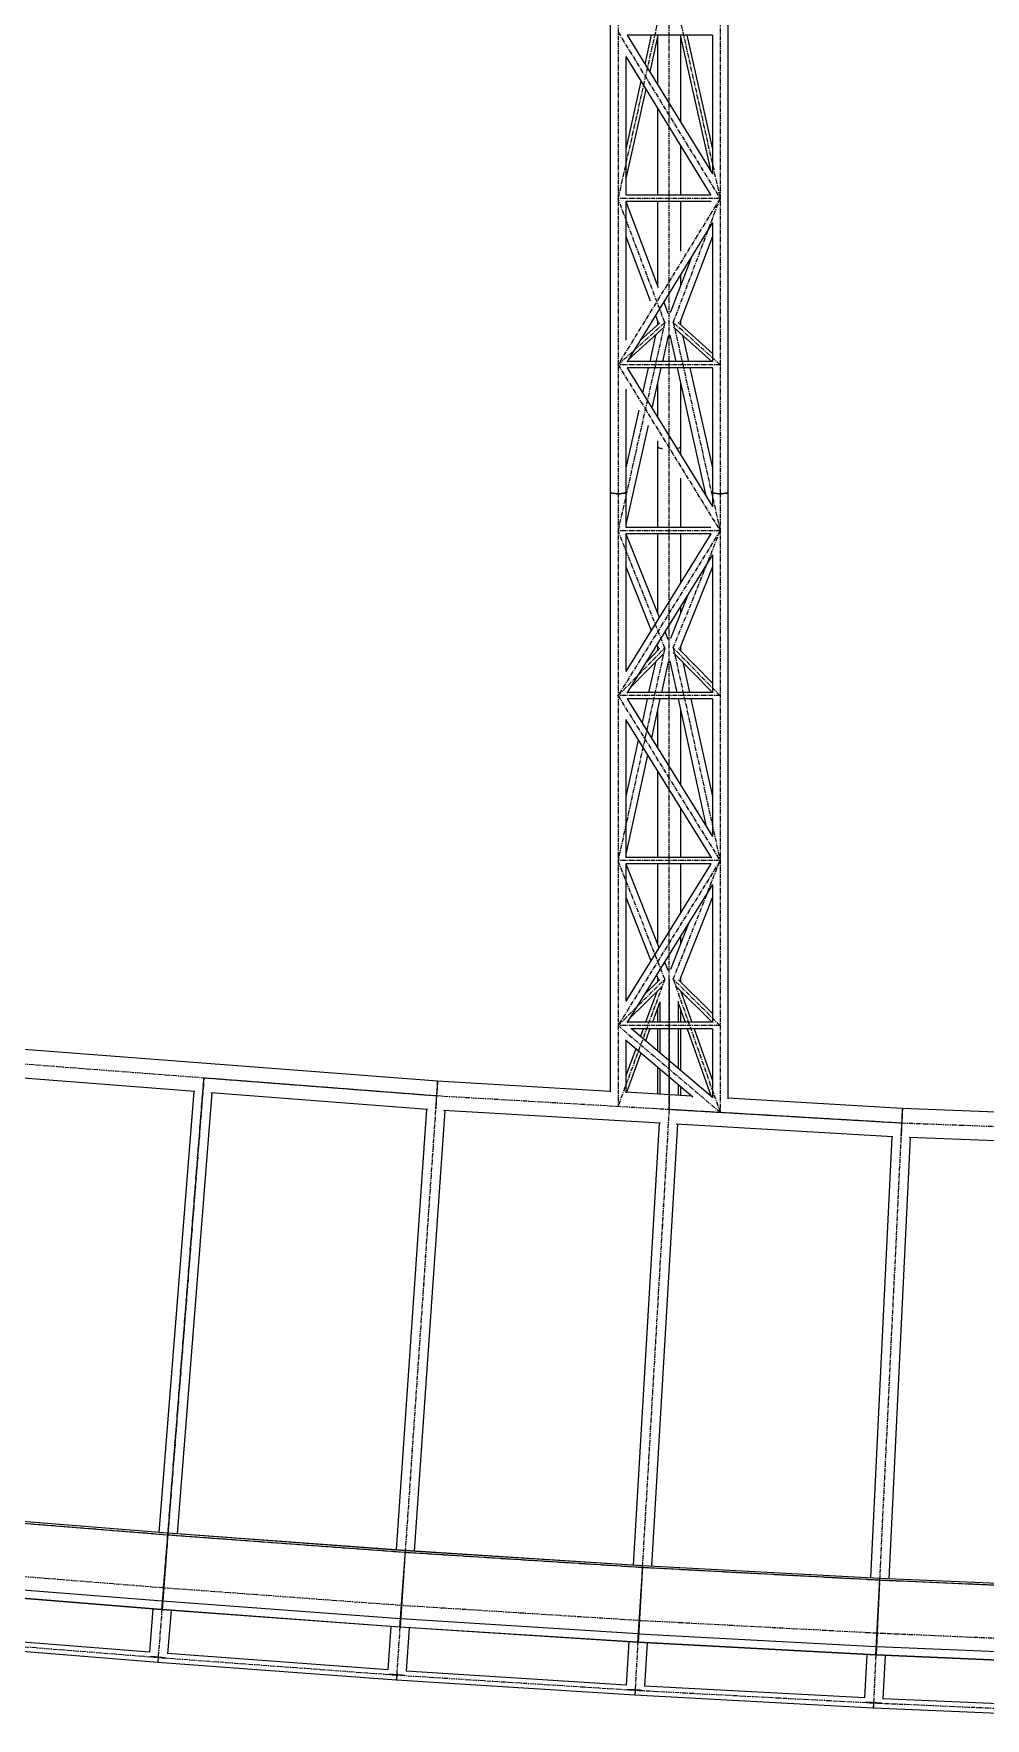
# Model space of a CAD drawing. Header units: millimetres. Extents: x 5143 to 30813, y 232 to 21408.
# Drawn here: x 14055 to 15732, y 262 to 3234 of the extents above; entities that cross this region are included whole.
import ezdxf

# ---------------------------------------------------------------- set-up
doc = ezdxf.new("R2010")
doc.units = ezdxf.units.MM
doc.header["$LTSCALE"] = 0.25
doc.linetypes.add('CENTER', pattern=[50.8, 31.75, -6.35, 6.35, -6.35])
doc.linetypes.add('XKITLINE00', pattern=[0])

msp = doc.modelspace()

# ---------------------------------------------------------------- linework, layer by layer
at = {"color": 8, "linetype": 'CENTER'}
for p, q in [((15175, 2505.2), (15175, 3666.9)), ((15085, 3598.6), (15085, 2425.1)), ((15265, 3598.6), (15265, 2425.1)), ((15167.5, 3311.2), (15085, 2943.3)), ((15182.5, 3311.2), (15265, 2943.3)), ((15085, 3236.7), (15265, 2943.3)), ((15265, 2943.3), (15085, 2650)), ((15265, 2943.3), (15085, 2943.3)), ((15167.5, 2724.4), (15085, 2943.3)), ((15182.5, 2724.4), (15265, 2943.3)), ((15167.5, 2724.4), (15085, 2357.1)), ((15085, 2650), (15167.5, 2724.4)), ((15182.5, 2724.4), (15265, 2357.1)), ((15265, 2650), (15182.5, 2724.4)), ((15085, 2650), (15265, 2357.1)), ((15265, 2650), (15085, 2650)), ((15175, 1336.6), (15175, 2505.2)), ((15085, 2425.1), (15085, 1341.9)), ((15265, 2425.1), (15265, 1331.4)), ((15265, 2357.1), (15085, 2066.2)), ((15265, 2357.1), (15085, 2357.1)), ((15167.5, 2150.3), (15085, 2357.1)), ((15182.5, 2150.3), (15265, 2357.1)), ((15167.5, 2150.3), (15085, 1775.2)), ((15085, 2066.2), (15167.5, 2150.3)), ((15182.5, 2150.3), (15265, 1775.2)), ((15265, 2066.2), (15182.5, 2150.3)), ((15085, 2066.2), (15265, 1775.2)), ((15265, 2066.2), (15085, 2066.2)), ((15167.5, 1566), (15085, 1775.2)), ((15265, 1775.2), (15085, 1484.3)), ((15265, 1775.2), (15085, 1775.2)), ((15182.5, 1566), (15265, 1775.2)), ((15167.5, 1566), (15085, 1341.9)), ((15085, 1484.3), (15167.5, 1566)), ((15175, 1566), (15175, 1336.6)), ((15182.5, 1566), (15265, 1331.4)), ((15265, 1484.3), (15182.5, 1566)), ((15085, 1484.3), (15265, 1331.4)), ((15265, 1484.3), (15085, 1484.3)), ((13945, 1423.8), (14765, 1360.6)), ((13945, 1423.8), (14765, 1360.6)), ((13945, 1423.8), (14355, 1392.2)), ((14355, 1392.2), (14274.2, 369.1)), ((14283.9, 492.2), (14355, 1392.2)), ((14355, 1392.2), (14765, 1360.6)), ((14765, 1360.6), (14694.7, 338)), ((14765, 1360.6), (14703.2, 461.2)), ((14765, 1360.6), (15585, 1312.6)), ((14765, 1360.6), (15585, 1312.6)), ((14765, 1360.6), (15175, 1336.6)), ((15175, 1336.6), (15115, 311.3)), ((15175, 1336.6), (15122.2, 434.6)), ((15175, 1336.6), (15585, 1312.6)), ((15585, 1312.6), (15535.5, 288.8)), ((15585, 1312.6), (15541.5, 412.2)), ((15585, 1312.6), (15995, 1297)), ((15585, 1312.6), (16405, 1281.4)), ((15585, 1312.6), (16405, 1281.4)), ((14290.9, 585.5), (13879.3, 618.5)), ((14709.6, 554.6), (14290.9, 585.5)), ((15127.7, 528), (14709.6, 554.6)), ((14283.9, 492.2), (13871.7, 525.2)), ((15546, 505.7), (15127.7, 528)), ((15964.1, 487.6), (15546, 505.7)), ((14703.2, 461.2), (14283.9, 492.2)), ((15122.2, 434.6), (14703.2, 461.2)), ((15541.5, 412.2), (15122.2, 434.6)), ((14274.2, 369.1), (13861.7, 402.1)), ((15960.6, 394.1), (15541.5, 412.2)), ((14694.7, 338), (14274.2, 369.1)), ((15115, 311.3), (14694.7, 338)), ((15535.5, 288.8), (15115, 311.3)), ((15955.9, 270.6), (15535.5, 288.8))]:
    msp.add_line(p, q, dxfattribs=at)
at = {"color": 8, "linetype": 'XKITLINE00'}
for p, q in [((15071.3, 3598.6), (15071.3, 2425.1)), ((15278.6, 3598.6), (15278.6, 2425.1)), ((15251.5, 3231), (15100.9, 3231)), ((15101.3, 3231), (15251.3, 2986.4)), ((15143.7, 3231), (15132.3, 3180.4)), ((15155.4, 3231), (15140.9, 3166.5)), ((15154.7, 3228.1), (15154.7, 3143.9)), ((15194.7, 3231), (15248.5, 2991)), ((15195.3, 3228.3), (15195.3, 3077.8)), ((15206.3, 3231), (15251.3, 3030)), ((15251.3, 3231), (15251.3, 2986.3)), ((15098.6, 3193.7), (15098.6, 2948.9)), ((15098.6, 3193.7), (15248.9, 2948.8)), ((15125.5, 3149.9), (15098.6, 3030.3)), ((15134, 3136), (15098.6, 2978.2)), ((15154.7, 3102.3), (15154.7, 2949)), ((15195.3, 3036.1), (15195.3, 2949)), ((15248.7, 2949), (15098.6, 2949)), ((15249, 2937.6), (15098.5, 2937.6)), ((15098.6, 2937.6), (15098.6, 2693)), ((15098.8, 2937.6), (15155.9, 2786.3)), ((15154.7, 2937.6), (15154.7, 2789.4)), ((15195.3, 2937.6), (15195.3, 2850.5)), ((15251.6, 2900.7), (15100.6, 2654.6)), ((15251.3, 2900.3), (15251.3, 2655.4)), ((15098.6, 2876.1), (15141.4, 2762.7)), ((15251.3, 2876.1), (15194.1, 2724.2)), ((15214.3, 2839.9), (15177.2, 2741.5)), ((15195.3, 2808.9), (15195.3, 2789.5)), ((15151.1, 2736.9), (15155.7, 2724.7)), ((15165.6, 2760.5), (15173, 2740.7)), ((15167.2, 2716.6), (15103.1, 2658.7)), ((15158.7, 2724.1), (15124.1, 2692.9)), ((15154.7, 2727.4), (15154.7, 2720.5)), ((15250.2, 2655.7), (15183.1, 2716.3)), ((15251.3, 2669.9), (15191.2, 2724.2)), ((15195.3, 2727.4), (15195.3, 2720.6)), ((15151.3, 2702.2), (15140.8, 2655.7)), ((15173.5, 2701.1), (15163.3, 2655.7)), ((15176.3, 2702.1), (15186.7, 2655.7)), ((15198.7, 2702.1), (15209.2, 2655.7)), ((15251.3, 2655.7), (15101.3, 2655.7)), ((15251.5, 2644.3), (15100.9, 2644.3)), ((15101.3, 2644.3), (15251.3, 2400.1)), ((15138.3, 2644.3), (15128.4, 2600.2)), ((15160.7, 2644.3), (15144.8, 2573.4)), ((15154.7, 2617.5), (15154.7, 2557.3)), ((15189.3, 2644.3), (15240, 2418.6)), ((15195.3, 2617.5), (15195.3, 2505.2)), ((15211.7, 2644.3), (15251.3, 2467.8)), ((15251.3, 2644.3), (15251.3, 2425.1)), ((15098.6, 2607), (15098.6, 2425.1)), ((15121.5, 2569.7), (15098.6, 2467.9)), ((15138, 2543), (15098.6, 2367.9)), ((15154.7, 2515.8), (15154.7, 2505.2)), ((15154.7, 2505.2), (15155, 2504.4)), ((15154.7, 2505.2), (15154.7, 2362.8)), ((15154.7, 2505.2), (15155, 2504.4)), ((15155.9, 2503.6), (15155, 2504.4)), ((15155.9, 2503.7), (15155, 2504.4)), ((15157.4, 2503), (15155.9, 2503.7)), ((15157.4, 2502.9), (15155.9, 2503.6)), ((15159.4, 2502.4), (15157.4, 2503)), ((15159.4, 2502.2), (15157.4, 2502.9)), ((15161.9, 2501.9), (15159.4, 2502.4)), ((15161.9, 2501.6), (15159.4, 2502.2)), ((15163.4, 2501.7), (15161.9, 2501.9)), ((15163.5, 2501.4), (15161.9, 2501.6)), ((15190.5, 2502.4), (15188.7, 2502)), ((15190.5, 2502.2), (15188.8, 2501.8)), ((15192.6, 2503), (15190.5, 2502.4)), ((15192.6, 2502.9), (15190.5, 2502.2)), ((15194.1, 2503.7), (15192.6, 2503)), ((15194.1, 2503.6), (15192.6, 2502.9)), ((15195, 2504.4), (15194.1, 2503.6)), ((15195, 2504.4), (15194.1, 2503.7)), ((15195.3, 2505.2), (15195, 2504.4)), ((15195.3, 2505.2), (15195, 2504.4)), ((15195.3, 2505.2), (15195.3, 2491.3)), ((15195.3, 2449.7), (15195.3, 2362.8)), ((15071.3, 2425.1), (15071.3, 1367.2)), ((15071.3, 2425.1), (15071.7, 2424.3)), ((15071.4, 2425), (15071.7, 2424.4)), ((15072.7, 2423.8), (15071.7, 2424.4)), ((15072.7, 2423.6), (15071.7, 2424.3)), ((15074.3, 2423.3), (15072.7, 2423.8)), ((15074.3, 2423), (15072.7, 2423.6)), ((15076.5, 2422.8), (15074.3, 2423.3)), ((15076.5, 2422.5), (15074.3, 2423)), ((15074.8, 2423.1), (15074.4, 2423.3)), ((15076.9, 2422.6), (15074.8, 2423.1)), ((15079.1, 2422.5), (15076.5, 2422.8)), ((15079.1, 2422.1), (15076.5, 2422.5)), ((15079.3, 2422.2), (15076.9, 2422.6)), ((15082, 2422.2), (15079.1, 2422.5)), ((15082, 2421.8), (15079.1, 2422.1)), ((15082.1, 2422), (15079.3, 2422.2)), ((15085, 2422.2), (15082, 2422.2)), ((15085, 2421.7), (15082, 2421.8)), ((15085, 2421.9), (15082.1, 2422)), ((15088, 2422.2), (15085, 2422.2)), ((15087.9, 2422), (15085, 2421.9)), ((15088, 2421.8), (15085, 2421.7)), ((15090.7, 2422.2), (15087.9, 2422)), ((15090.9, 2422.5), (15088, 2422.2)), ((15090.9, 2422.1), (15088, 2421.8)), ((15093.1, 2422.6), (15090.7, 2422.2)), ((15093.5, 2422.8), (15090.9, 2422.5)), ((15093.5, 2422.5), (15090.9, 2422.1)), ((15095.2, 2423.1), (15093.1, 2422.6)), ((15095.7, 2423.3), (15093.5, 2422.8)), ((15095.7, 2423), (15093.5, 2422.5)), ((15095.6, 2423.3), (15095.2, 2423.1)), ((15097.3, 2423.8), (15095.7, 2423.3)), ((15097.3, 2423.6), (15095.7, 2423)), ((15098.3, 2424.4), (15097.3, 2423.8)), ((15098.3, 2424.3), (15097.3, 2423.6)), ((15098.6, 2425.1), (15098.3, 2424.3)), ((15098.6, 2425), (15098.3, 2424.4)), ((15098.6, 2425.1), (15098.6, 2362.6)), ((15251.3, 2425.1), (15251.3, 2399.5)), ((15251.3, 2425.1), (15251.7, 2424.3)), ((15251.3, 2425.1), (15251.7, 2424.4)), ((15252.7, 2423.8), (15251.7, 2424.4)), ((15252.7, 2423.6), (15251.7, 2424.3)), ((15254.3, 2423.3), (15252.7, 2423.8)), ((15254.3, 2423), (15252.7, 2423.6)), ((15254.8, 2423.1), (15254.3, 2423.3)), ((15256.5, 2422.8), (15254.3, 2423.3)), ((15256.5, 2422.5), (15254.3, 2423)), ((15256.9, 2422.6), (15254.8, 2423.1)), ((15259.1, 2422.5), (15256.5, 2422.8)), ((15259.1, 2422.1), (15256.5, 2422.5)), ((15259.3, 2422.2), (15256.9, 2422.6)), ((15262, 2422.2), (15259.1, 2422.5)), ((15262, 2421.8), (15259.1, 2422.1)), ((15262.1, 2422), (15259.3, 2422.2)), ((15265, 2422.2), (15262, 2422.2)), ((15265, 2421.7), (15262, 2421.8)), ((15265, 2421.9), (15262.1, 2422)), ((15268, 2422.2), (15265, 2422.2)), ((15267.9, 2422), (15265, 2421.9)), ((15268, 2421.8), (15265, 2421.7)), ((15270.7, 2422.2), (15267.9, 2422)), ((15270.9, 2422.5), (15268, 2422.2)), ((15270.9, 2422.1), (15268, 2421.8)), ((15273.1, 2422.6), (15270.7, 2422.2)), ((15273.5, 2422.8), (15270.9, 2422.5)), ((15273.5, 2422.5), (15270.9, 2422.1)), ((15275.2, 2423.1), (15273.1, 2422.6)), ((15275.7, 2423.3), (15273.5, 2422.8)), ((15275.7, 2423), (15273.5, 2422.5)), ((15275.7, 2423.3), (15275.2, 2423.1)), ((15277.3, 2423.8), (15275.7, 2423.3)), ((15277.3, 2423.6), (15275.7, 2423)), ((15278.3, 2424.4), (15277.3, 2423.8)), ((15278.3, 2424.3), (15277.3, 2423.6)), ((15278.6, 2425.1), (15278.3, 2424.3)), ((15278.6, 2425.1), (15278.3, 2424.4)), ((15278.6, 2425.1), (15278.6, 1355.2)), ((15249.1, 2351.4), (15098.5, 2351.4)), ((15248.7, 2362.8), (15098.6, 2362.8)), ((15098.6, 2351.4), (15098.6, 2108.9)), ((15248.6, 2351.4), (15098.6, 2109)), ((15099, 2351.4), (15157.7, 2204.4)), ((15154.7, 2351.4), (15154.7, 2211.9)), ((15195.3, 2351.4), (15195.3, 2265.2)), ((15098.6, 2293.4), (15143.4, 2181.3)), ((15251.6, 2314.7), (15100.6, 2070.6)), ((15251.3, 2293.4), (15194.1, 2149.9)), ((15251.3, 2314.3), (15251.3, 2071.6)), ((15208.5, 2245.1), (15177.3, 2166.8)), ((15195.3, 2223.7), (15195.3, 2212)), ((15167.8, 2179.2), (15173, 2166.1)), ((15166.1, 2140.9), (15106.2, 2079.7)), ((15159, 2149.8), (15133.3, 2123.6)), ((15153.4, 2156.1), (15155.7, 2150.3)), ((15154.7, 2152.9), (15154.7, 2145.4)), ((15155.4, 2146.5), (15155.3, 2146)), ((15182.4, 2142.3), (15251.3, 2072)), ((15191.5, 2149.2), (15251.3, 2088.2)), ((15194.6, 2146), (15194.7, 2145.9)), ((15195.3, 2152.9), (15195.3, 2145.3)), ((15150.8, 2125.3), (15139, 2071.9)), ((15173.4, 2126.1), (15161.4, 2071.9)), ((15176.4, 2127.1), (15188.6, 2071.9)), ((15199.2, 2125.2), (15210.9, 2071.9)), ((15251.5, 2060.5), (15100.9, 2060.5)), ((15251.3, 2071.9), (15101.3, 2071.9)), ((15101.3, 2060.5), (15251.3, 1818)), ((15136.5, 2060.5), (15127.3, 2018.5)), ((15158.9, 2060.5), (15143.8, 1991.8)), ((15191.1, 2060.5), (15240.6, 1835.4)), ((15213.5, 2060.5), (15251.3, 1888.2)), ((15251.3, 2060.5), (15251.3, 1817.8)), ((15098.3, 2023.9), (15249.6, 1779.4)), ((15098.6, 2023.4), (15098.6, 1780.7)), ((15154.7, 2041.2), (15154.7, 1974.2)), ((15195.3, 2041.2), (15195.3, 1908.6)), ((15120.6, 1987.9), (15098.6, 1888.3)), ((15137.1, 1961.2), (15098.6, 1786.3)), ((15154.7, 1932.8), (15154.7, 1780.9)), ((15195.3, 1867.2), (15195.3, 1780.9)), ((15249.1, 1769.5), (15098.5, 1769.5)), ((15248.7, 1780.9), (15098.6, 1780.9)), ((15098.6, 1769.5), (15098.6, 1527)), ((15248.6, 1769.5), (15098.6, 1527)), ((15099, 1769.5), (15157.2, 1621.8)), ((15154.7, 1769.5), (15154.7, 1628.2)), ((15195.3, 1769.5), (15195.3, 1683.3)), ((15251.6, 1732.8), (15100.6, 1488.8)), ((15251.3, 1732.4), (15251.3, 1489.7)), ((15098.6, 1710.8), (15142.9, 1598.6)), ((15251.3, 1710.7), (15194.1, 1565.6)), ((15210, 1665.6), (15177.4, 1582.9)), ((15195.3, 1641.8), (15195.3, 1628.3)), ((15167.2, 1596.4), (15172.8, 1582.2)), ((15162.7, 1553.2), (15105.4, 1496.5)), ((15159, 1565.5), (15130.8, 1537.6)), ((15152.9, 1573.2), (15155.7, 1566)), ((15154.7, 1568.6), (15154.7, 1561.2)), ((15251.2, 1490), (15186.3, 1554.3)), ((15251.3, 1505.7), (15191.5, 1565)), ((15195.3, 1568.6), (15195.3, 1561.2)), ((15153.4, 1544), (15133.5, 1490)), ((15158.9, 1526.1), (15145.5, 1490)), ((15158.9, 1526.2), (15158.9, 1490)), ((15191.1, 1527.2), (15191.1, 1490)), ((15191.1, 1524.3), (15203.2, 1490)), ((15196, 1544.6), (15215.3, 1490)), ((15251.3, 1490), (15101.3, 1490)), ((15154.7, 1514.8), (15154.7, 1490)), ((15195.3, 1512.4), (15195.3, 1490)), ((15216.8, 1358), (15098.3, 1458.6)), ((15098.6, 1458.3), (15098.6, 1365.7)), ((15251.5, 1478.6), (15107.6, 1478.6)), ((15251.3, 1357.3), (15108.6, 1478.6)), ((15129.3, 1478.6), (15124.4, 1465.2)), ((15141.3, 1478.6), (15133.5, 1457.4)), ((15154.7, 1478.6), (15154.7, 1439.4)), ((15158.9, 1478.6), (15158.9, 1435.9)), ((15191.1, 1478.6), (15191.1, 1408.5)), ((15195.3, 1478.6), (15195.3, 1404.9)), ((15207.2, 1478.6), (15249.2, 1359.1)), ((15219.3, 1478.6), (15251.3, 1387.3)), ((15251.3, 1478.6), (15251.3, 1357)), ((14766.9, 1385.9), (13946.9, 1449.1)), ((15116.3, 1443.3), (15098.6, 1395.4)), ((15125.5, 1435.5), (15100.1, 1366.4)), ((14338.8, 1367.9), (13957.1, 1397.3)), ((15154.7, 1410.7), (15154.7, 1363.2)), ((15158.9, 1407.2), (15158.9, 1363)), ((14336.9, 1368.1), (14275.4, 590.1)), ((14336.9, 1368.1), (14275.5, 590.1)), ((14765.6, 1368.4), (14763.2, 1337.2)), ((14765.5, 1368.4), (14765.2, 1364.6)), ((14765.7, 1372.1), (14765.5, 1368.4)), ((14765.9, 1372.1), (14765.6, 1368.4)), ((14765.9, 1375.5), (14765.7, 1372.1)), ((14766, 1378.5), (14765.9, 1375.5)), ((14766.1, 1375.5), (14765.9, 1372.1)), ((14766.2, 1381.1), (14766, 1378.5)), ((14766.4, 1378.5), (14766.1, 1375.5)), ((14766.3, 1383.2), (14766.2, 1381.1)), ((14766.4, 1384.7), (14766.3, 1383.2)), ((14766.5, 1385.6), (14766.4, 1384.7)), ((14766.6, 1381.1), (14766.4, 1378.5)), ((15071.3, 1368.1), (14766.5, 1385.9)), ((14766.5, 1385.9), (14766.5, 1385.6)), ((14766.7, 1383.2), (14766.6, 1381.1)), ((14766.9, 1384.7), (14766.7, 1383.2)), ((14766.9, 1385.9), (14766.9, 1385.6)), ((14766.9, 1385.6), (14766.9, 1384.7)), ((15191.1, 1379.8), (15191.1, 1361.1)), ((15195.3, 1376.2), (15195.3, 1360.9)), ((14369.1, 1365.6), (14307.6, 587.7)), ((14369.1, 1365.6), (14307.7, 587.7)), ((14749.1, 1336.3), (14367.2, 1365.8)), ((14765.2, 1364.6), (14763.6, 1337.2)), ((14764.7, 1355.9), (14764.6, 1355.9)), ((14764.7, 1355.8), (14764.6, 1355.8)), ((15214.7, 1359.7), (15098.6, 1366.5)), ((15251.3, 1357.6), (15251, 1357.6)), ((15586.2, 1338), (15278.6, 1356)), ((16406, 1306.7), (15586.2, 1338)), ((14747.2, 1336.5), (14693.7, 559.2)), ((14779.4, 1334.3), (14725.9, 556.9)), ((15159.4, 1312.1), (14777.4, 1334.4)), ((15157.4, 1312.2), (15111.8, 532.4)), ((15189.6, 1310.3), (15144, 530.5)), ((15569.6, 1288.1), (15187.7, 1310.4)), ((15585.7, 1324.1), (15583.6, 1289.2)), ((15585.1, 1316.6), (15584.1, 1289.2)), ((15584.8, 1308), (15584.7, 1308)), ((15584.8, 1307.8), (15584.7, 1307.8)), ((15585.3, 1320.5), (15585.1, 1316.6)), ((15585.4, 1324.1), (15585.3, 1320.5)), ((15585.6, 1327.5), (15585.4, 1324.1)), ((15585.7, 1330.6), (15585.6, 1327.5)), ((15585.8, 1333.1), (15585.7, 1330.6)), ((15585.9, 1327.5), (15585.7, 1324.1)), ((15585.9, 1335.2), (15585.8, 1333.2)), ((15585.9, 1336.8), (15585.9, 1335.2)), ((15586, 1330.5), (15585.9, 1327.5)), ((15586.2, 1333.1), (15586, 1330.5)), ((15586.3, 1335.2), (15586.2, 1333.1)), ((15586.4, 1336.7), (15586.3, 1335.2)), ((15567.7, 1288.2), (15530.1, 509.9)), ((15567.6, 1288.2), (15530.1, 509.9)), ((15599.9, 1286.6), (15562.3, 508.3)), ((15599.9, 1286.6), (15562.3, 508.3)), ((15979.8, 1272.1), (15598, 1286.7)), ((14290.9, 585.5), (13879.3, 618.5)), ((14291.1, 588.9), (13879.6, 621.9)), ((14291.1, 588.8), (13879.6, 621.8)), ((14291.1, 588.9), (14280.3, 453.8)), ((14291.1, 588.9), (14281.1, 453.8)), ((14709.6, 554.6), (14290.9, 585.5)), ((14709.8, 558), (14291.1, 588.9)), ((14291.1, 588.8), (14291.1, 588.8)), ((14291.1, 588.8), (14291.1, 588.8)), ((14709.8, 557.8), (14291.1, 588.8)), ((14709.8, 558), (14699.9, 422.9)), ((14709.8, 558), (14701.2, 422.8)), ((15127.7, 528), (14709.6, 554.6)), ((15127.9, 531.4), (14709.8, 558)), ((14709.8, 557.8), (14709.8, 557.8)), ((15127.9, 531.2), (14709.8, 557.8)), ((14709.8, 557.8), (14709.8, 557.8)), ((15127.9, 531.4), (15119.3, 396.2)), ((15127.9, 531.4), (15120.6, 396.1)), ((15546, 505.7), (15127.7, 528)), ((15546.2, 509), (15127.9, 531.4)), ((15127.9, 531.2), (15127.9, 531.2)), ((15127.9, 531.2), (15127.9, 531.2)), ((15546.2, 508.9), (15127.9, 531.2)), ((15546.2, 509), (15539, 373.7)), ((15546.2, 509), (15540.3, 373.7)), ((15964.1, 487.6), (15546, 505.7)), ((15964.3, 491), (15546.2, 509)), ((15546.2, 508.9), (15546.2, 508.9)), ((15964.3, 490.8), (15546.2, 508.9)), ((15546.2, 508.9), (15546.2, 508.9)), ((14280.3, 454.3), (13868.8, 487.3)), ((14280.3, 453.8), (13868.8, 486.8)), ((14281.5, 468.6), (13870, 501.7)), ((14264.8, 455.1), (14258.8, 378.7)), ((14699.9, 422.9), (14281.1, 453.8)), ((14699.9, 423.3), (14281.2, 454.3)), ((14701, 437.7), (14282.2, 468.6)), ((14297, 452.6), (14291, 376.2)), ((14684.4, 424), (14679.2, 347.6)), ((15119.3, 396.6), (14701.2, 423.2)), ((15119.3, 396.2), (14701.2, 422.8)), ((15120.2, 411), (14702.2, 437.6)), ((14716.7, 421.8), (14711.4, 345.4)), ((14273.5, 360.7), (13861, 393.8)), ((14258.8, 378.7), (13878.4, 409.2)), ((15103.8, 397.1), (15099.4, 320.7)), ((15539, 373.7), (15120.6, 396.1)), ((15539, 374.2), (15120.7, 396.6)), ((15539.8, 388.6), (15121.4, 410.9)), ((15136.1, 395.3), (15131.6, 318.8)), ((15959.1, 370.5), (15541, 388.5)), ((14260.8, 370.7), (14260.5, 370.7)), ((14262.9, 370.7), (14260.8, 370.7)), ((14261.3, 370.6), (14261.1, 370.6)), ((14263.2, 370.6), (14261.3, 370.6)), ((14265.3, 370.6), (14262.9, 370.7)), ((14265.6, 370.6), (14263.2, 370.6)), ((14268.1, 370.5), (14265.3, 370.6)), ((14268.3, 370.4), (14265.6, 370.6)), ((14271.1, 370.3), (14268.1, 370.5)), ((14271.2, 370.3), (14268.3, 370.4)), ((14274.3, 370.1), (14271.1, 370.3)), ((14274.3, 370), (14271.2, 370.3)), ((14274.3, 370), (14273.5, 360.7)), ((14274.3, 370), (14273.6, 360.7)), ((14694.1, 329.6), (14273.6, 360.7)), ((14277.4, 369.8), (14274.3, 370.1)), ((14277.3, 369.8), (14274.3, 370)), ((14280.2, 369.5), (14277.3, 369.8)), ((14280.4, 369.5), (14277.4, 369.8)), ((14282.9, 369.2), (14280.2, 369.5)), ((14283.2, 369.2), (14280.4, 369.5)), ((14285.2, 368.9), (14282.9, 369.2)), ((14285.6, 368.9), (14283.2, 369.2)), ((14287.2, 368.6), (14285.2, 368.9)), ((14287.6, 368.6), (14285.6, 368.9)), ((14287.3, 368.6), (14287.2, 368.6)), ((14287.9, 368.5), (14287.6, 368.6)), ((14679.2, 347.6), (14290.9, 376.3)), ((15523.5, 374.6), (15519.8, 298.1)), ((15958.5, 356.1), (15540.3, 374.2)), ((15958.4, 355.6), (15540.3, 373.7)), ((15555.8, 373), (15552.1, 296.5)), ((14681.4, 339.5), (14681, 339.5)), ((14683.4, 339.5), (14681.4, 339.5)), ((14681.8, 339.4), (14681.6, 339.4)), ((14683.8, 339.5), (14681.8, 339.4)), ((14685.8, 339.5), (14683.4, 339.5)), ((14686.1, 339.4), (14683.8, 339.5)), ((14688.6, 339.4), (14685.8, 339.5)), ((14688.8, 339.3), (14686.1, 339.4)), ((14691.6, 339.2), (14688.6, 339.4)), ((14691.7, 339.2), (14688.8, 339.3)), ((14694.8, 339), (14691.6, 339.2)), ((14694.8, 339), (14691.7, 339.2)), ((14694.8, 339), (14694.1, 329.6)), ((14694.8, 339), (14694.2, 329.6)), ((15114.5, 302.9), (14694.2, 329.6)), ((14697.9, 338.8), (14694.8, 339)), ((14697.8, 338.8), (14694.8, 339)), ((14700.7, 338.5), (14697.8, 338.8)), ((14700.9, 338.5), (14697.9, 338.8)), ((14703.4, 338.2), (14700.7, 338.5)), ((14703.7, 338.2), (14700.9, 338.5)), ((14705.8, 337.9), (14703.4, 338.2)), ((14706.2, 337.9), (14703.7, 338.2)), ((14707.7, 337.7), (14705.8, 337.9)), ((14708.1, 337.6), (14706.2, 337.9)), ((14707.9, 337.6), (14707.7, 337.7)), ((14708.5, 337.6), (14708.1, 337.6)), ((15099.4, 320.7), (14711.4, 345.4)), ((15101.6, 312.6), (15101.3, 312.6)), ((15103.6, 312.6), (15101.6, 312.6)), ((15102.1, 312.6), (15101.9, 312.6)), ((15104, 312.6), (15102.1, 312.6)), ((15106.1, 312.6), (15103.6, 312.6)), ((15106.4, 312.6), (15104, 312.6)), ((15108.9, 312.6), (15106.1, 312.6)), ((15109.1, 312.5), (15106.4, 312.6)), ((15111.9, 312.4), (15108.9, 312.6)), ((15112, 312.4), (15109.1, 312.5)), ((15115.1, 312.3), (15111.9, 312.4)), ((15115.1, 312.2), (15112, 312.4)), ((15115.1, 312.2), (15114.5, 302.9)), ((15115.1, 312.2), (15114.6, 302.9)), ((15535.1, 280.4), (15114.6, 302.9)), ((15118.2, 312.1), (15115.1, 312.3)), ((15118.1, 312), (15115.1, 312.2)), ((15121, 311.8), (15118.1, 312)), ((15121.2, 311.8), (15118.2, 312.1)), ((15123.7, 311.6), (15121, 311.8)), ((15124, 311.6), (15121.2, 311.8)), ((15126.1, 311.3), (15123.7, 311.6)), ((15126.4, 311.3), (15124, 311.6)), ((15128, 311), (15126.1, 311.3)), ((15128.4, 311), (15126.4, 311.3)), ((15128.1, 311), (15128, 311)), ((15128.8, 311), (15128.4, 311)), ((15519.9, 298.1), (15131.6, 318.8)), ((15522.2, 290), (15521.8, 290)), ((15524.2, 290.1), (15522.2, 290)), ((15522.6, 290), (15522.4, 290)), ((15524.6, 290), (15522.6, 290)), ((15526.6, 290.1), (15524.2, 290.1)), ((15526.9, 290), (15524.6, 290)), ((15529.4, 290), (15526.6, 290.1)), ((15529.6, 290), (15526.9, 290)), ((15532.4, 290), (15529.4, 290)), ((15532.6, 289.9), (15529.6, 290)), ((15535.6, 289.8), (15532.4, 290)), ((15535.6, 289.8), (15532.6, 289.9)), ((15535.6, 289.8), (15535.1, 280.4)), ((15535.6, 289.8), (15535.2, 280.4)), ((15955.5, 262.3), (15535.2, 280.4)), ((15538.7, 289.6), (15535.6, 289.8)), ((15538.6, 289.6), (15535.6, 289.8)), ((15541.6, 289.4), (15538.6, 289.6)), ((15541.8, 289.4), (15538.7, 289.6)), ((15544.2, 289.2), (15541.6, 289.4)), ((15544.5, 289.2), (15541.8, 289.4)), ((15546.6, 289), (15544.2, 289.2)), ((15547, 289), (15544.5, 289.2)), ((15548.5, 288.7), (15546.6, 289)), ((15549, 288.7), (15547, 289)), ((15548.7, 288.7), (15548.5, 288.7)), ((15549.3, 288.7), (15549, 288.7)), ((15940.1, 279.7), (15552, 296.5))]:
    msp.add_line(p, q, dxfattribs=at)
for centre in [(15085, 2943.3), (15085, 2943.3), (15085, 2943.3), (15265, 2943.3), (15265, 2943.3), (15265, 2943.3), (15265, 2943.3), (15265, 2943.3), (15167.5, 2724.4), (15167.5, 2724.4), (15167.5, 2724.4), (15182.5, 2724.4), (15182.5, 2724.4), (15182.5, 2724.4), (15085, 2650), (15085, 2650), (15085, 2650), (15085, 2650), (15265, 2650), (15265, 2650), (15175, 2505.2), (15175, 2505.2), (15085, 2425.1), (15085, 2425.1), (15265, 2425.1), (15265, 2425.1), (15085, 2357.1), (15085, 2357.1), (15085, 2357.1), (15265, 2357.1), (15265, 2357.1), (15265, 2357.1), (15265, 2357.1), (15265, 2357.1), (15167.5, 2150.3), (15167.5, 2150.3), (15167.5, 2150.3), (15182.5, 2150.3), (15182.5, 2150.3), (15182.5, 2150.3), (15085, 2066.2), (15085, 2066.2), (15085, 2066.2), (15085, 2066.2), (15265, 2066.2), (15265, 2066.2), (15085, 1775.2), (15085, 1775.2), (15085, 1775.2), (15265, 1775.2), (15265, 1775.2), (15265, 1775.2), (15265, 1775.2), (15265, 1775.2), (15167.5, 1566), (15167.5, 1566), (15167.5, 1566), (15175, 1566), (15182.5, 1566), (15182.5, 1566), (15182.5, 1566), (15085, 1484.3), (15085, 1484.3), (15085, 1484.3), (15085, 1484.3), (15265, 1484.3), (15265, 1484.3), (14355, 1392.2), (14355, 1392.2), (14355, 1392.2), (14355, 1392.2), (14355, 1392.2), (14765, 1360.6), (14765, 1360.6), (14765, 1360.6), (14765, 1360.6), (14765, 1360.6), (14765, 1360.6), (14765, 1360.6), (14765, 1360.6), (14765, 1360.6), (14765, 1360.6), (15085, 1341.9), (15085, 1341.9), (15175, 1336.6), (15175, 1336.6), (15175, 1336.6), (15175, 1336.6), (15175, 1336.6), (15175, 1336.6), (15175, 1336.6), (15265, 1331.4), (15265, 1331.4), (15265, 1331.4), (15585, 1312.6), (15585, 1312.6), (15585, 1312.6), (15585, 1312.6), (15585, 1312.6), (15585, 1312.6), (15585, 1312.6), (15585, 1312.6), (15585, 1312.6), (15585, 1312.6), (14290.9, 585.5), (14290.9, 585.5), (14709.6, 554.6), (14709.6, 554.6), (15127.7, 528), (15127.7, 528), (15546, 505.7), (15546, 505.7), (14283.9, 492.2), (14283.9, 492.2), (14283.9, 492.2), (14703.2, 461.2), (14703.2, 461.2), (14703.2, 461.2), (15122.2, 434.6), (15122.2, 434.6), (15122.2, 434.6), (15541.5, 412.2), (15541.5, 412.2), (15541.5, 412.2), (14274.2, 369.1), (14274.2, 369.1), (14274.2, 369.1), (14694.7, 338), (14694.7, 338), (14694.7, 338), (15115, 311.3), (15115, 311.3), (15115, 311.3), (15535.5, 288.8), (15535.5, 288.8), (15535.5, 288.8)]:
    msp.add_circle(centre, 0.05, dxfattribs=at)

doc.saveas('drawing.dxf')
